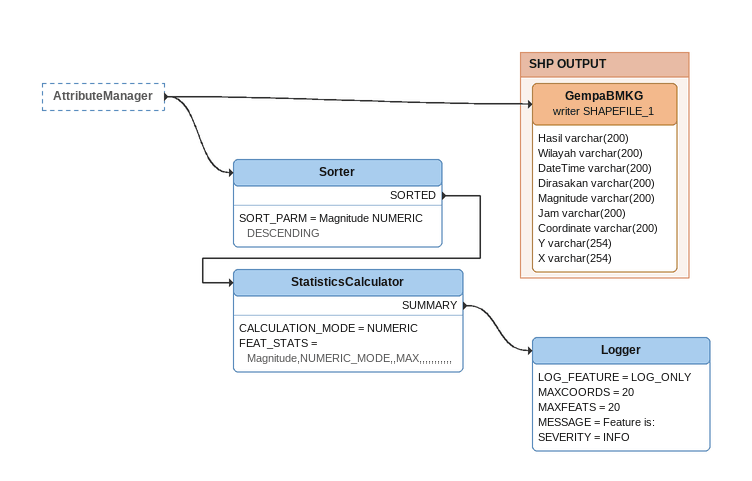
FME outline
AttributeManager [outside]
    -> GempaBMKG (writer SHAPEFILE_1)
    -> Sorter
Sorter
    SORT_PARM = Magnitude NUMERIC DESCENDING
    SORTED -> StatisticsCalculator
StatisticsCalculator
    CALCULATION_MODE = NUMERIC
    FEAT_STATS = Magnitude,NUMERIC_MODE,,MAX,,,,,,,,,,,
    SUMMARY -> Logger
Logger
    LOG_FEATURE = LOG_ONLY
    MAXCOORDS = 20
    MAXFEATS = 20
    MESSAGE = Feature is:
    SEVERITY = INFO

Bookmark: SHP OUTPUT
GempaBMKG (writer SHAPEFILE_1)
    attributes: Hasil varchar(200), Wilayah varchar(200), DateTime varchar(200), Dirasakan varchar(200), Magnitude varchar(200), Jam varchar(200), Coordinate varchar(200), Y varchar(254), X varchar(254)
